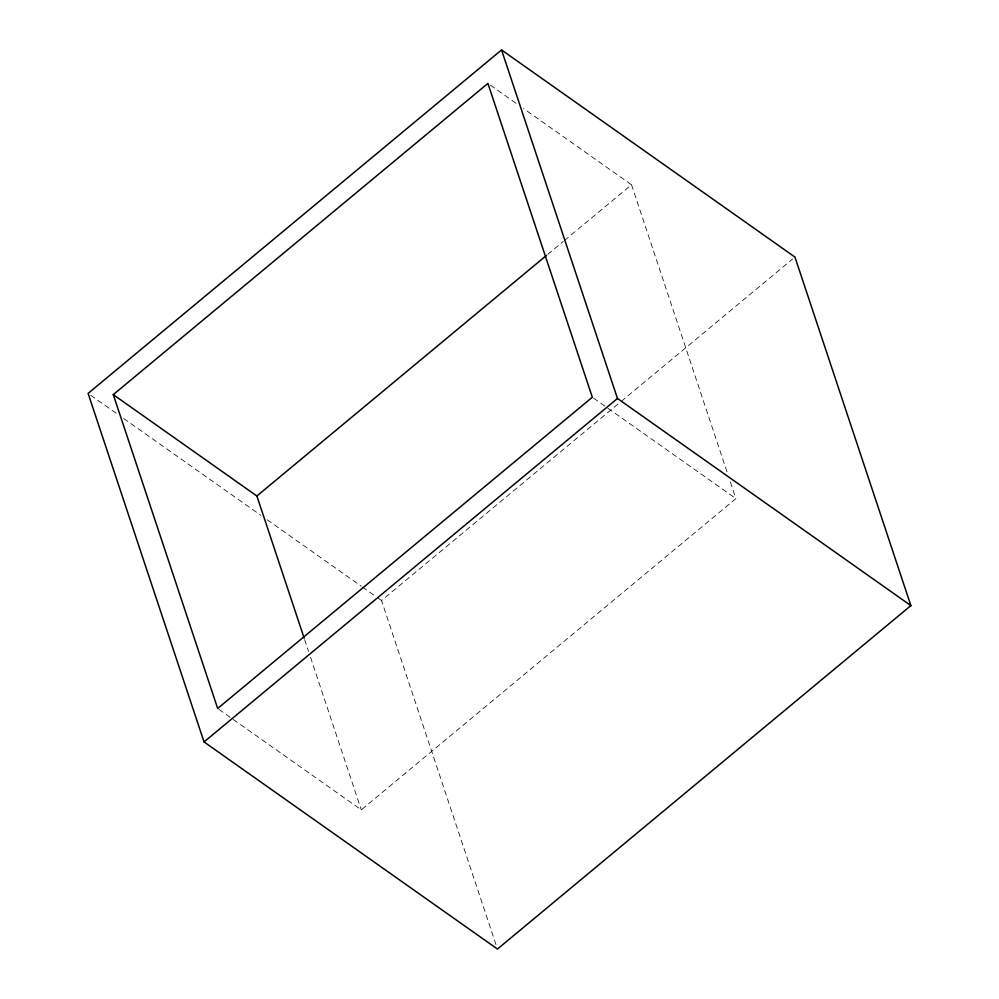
<?xml version="1.0" encoding="UTF-8"?>
<svg xmlns="http://www.w3.org/2000/svg" width="999" height="999" viewBox="0 0 999 999"><rect width="100%" height="100%" fill="white"/><g stroke="black" fill="none" stroke-linecap="round" stroke-linejoin="round"><path stroke-width="0.75" stroke-dasharray="5 3.75" d="M547.727 254.383L563.286 241.458M564.485 240.459L631.518 184.778L523.501 108.529M495.979 944.617L381.518 600.511L619.992 402.41M621.191 401.411L792.557 259.066M218.943 709.365L361.276 809.839L735.913 498.613L730.007 480.856M490.459 85.202L517.145 104.046M593.581 398.151L735.913 498.613M90.647 395.192L117.32 414.023M123.676 418.506L260.851 515.334M267.208 519.817L361.188 586.176M362.462 587.062L376.436 596.927M377.709 597.827L381.518 600.511M631.518 184.778L727.534 473.451M304.645 639.597L308.579 651.435M310.552 657.354L361.276 809.839"/><path stroke-width="1.5" d="M501.548 49.95L88.112 393.394L204.046 741.932L497.452 949.05L910.888 605.606L794.954 257.068L501.548 49.95L617.482 398.489L910.888 605.606M113.274 394.63L487.912 83.416L592.32 397.252L217.682 708.466L113.274 394.63L256.88 496.003L304.158 638.111M256.88 496.003L546.528 255.382M204.046 741.932L617.482 398.489"/></g></svg>
